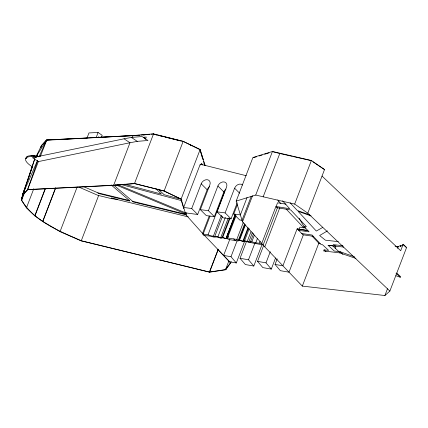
<?xml version="1.0" encoding="UTF-8"?>
<svg xmlns="http://www.w3.org/2000/svg" width="428" height="428" viewBox="0 0 428 428"><rect width="100%" height="100%" fill="white"/><g stroke="black" fill="none" stroke-linecap="round" stroke-linejoin="round"><path stroke-width="0.64" d="M231.184 261.61L230.708 262.851L225.765 269.731L209.57 272.165L81.234 240.857L60.027 231.655L42.704 221.383L34.78 215.824L26.429 207.896L21.4 200.074L22.47 195.024L34.78 158.777M217.558 249.289L230.451 262.776L225.535 269.619L209.426 272.037L81.234 240.761C59.84 231.222 34.106 221.431 21.651 200.149L23.428 193.269M41.125 147.264L41.521 145.386L46.673 139.929L87.077 138.126M24.064 192.552L21.673 198.785L25.006 188.63M27.922 179.744L34.791 158.804M37.696 160.768L27.617 189.572L22.47 195.024L32.849 165.743M21.673 198.785L23.465 193.756M32.282 166.76A18.361 6.008 21 0 1 33.887 156.766L34.417 156.001A18.008 5.89 21 0 0 30.955 155.851M34.502 156.584L34.031 156.188L37.092 156.177L37.209 155.867L38.643 156.493M25.546 187.015L22.47 195.024L37.407 160.693M40.574 147.858L41.521 145.386L36.316 156.172M41.58 145.622L46.802 139.988L134.221 135.58M21.4 200.074L24.257 192.627M21.651 200.149L24.733 192.108M38.36 161.591L32.426 157.654L124.05 138.811L131.348 137.425L142.059 136.548L147.992 140.486L137.281 141.358L129.984 142.749L38.36 161.591L27.617 189.572L113.688 185.201L134.504 183.505L164.117 190.958L181.108 199.09L185.843 214.674L202.551 233.404L230.708 262.851M40.312 156.504L46.802 139.988L43.287 143.819M26.429 207.896L33.785 188.732M34.78 215.824L45.224 188.625M34.978 215.83L45.416 188.636M42.704 221.383L55.565 187.876M42.864 221.362L55.677 187.983M87.066 137.88L88.965 132.937L98.055 132.477L102.174 135.312L101.463 137.169M60.027 231.655L77.174 186.983M96.172 137.661L98.055 132.477M81.234 240.857L98.617 195.559M113.688 185.201L129.984 142.749L124.05 138.811M132.054 137.356L132.744 135.564L153.556 133.862L183.173 141.32L200.16 149.452L203.284 159.74L203.439 161.399M46.695 140.207L132.83 135.623M145.343 139.507L146.29 137.035L143.348 137.27L145.574 138.747M134.504 183.505L153.556 133.862M153.62 134.178L183.152 141.406L199.86 149.629M164.117 190.958L183.173 141.32M181.108 199.09L200.16 149.452M246.293 175.731L200.261 164.191L183.649 207.462L191.712 208.516L197.661 214.471L207.157 189.748A5.254 4.002 -45 0 1 209.677 186.635M201.181 164.427L201.658 163.191L202.219 165.037M203.685 161.474L203.509 161.217L204.654 164.983M185.843 214.674L186.555 212.812M205.114 165.283L204.83 165.449L205.114 165.283L203.755 161.286M191.712 208.516L201.203 183.794A5.254 4.002 -45 0 1 207.302 179.723A5.254 4.002 -45 0 1 209.838 184.928L200.347 209.65L206.301 215.605L214.364 216.664L223.855 191.937A5.254 4.002 -45 0 1 226.005 189.09M214.364 216.664L208.409 210.71L217.9 185.982A5.254 4.002 -45 0 1 223.999 181.916A5.254 4.002 -45 0 1 226.535 187.116L217.044 211.844L222.999 217.799L231.061 218.858L237.23 202.786M202.551 233.404L209.222 216.033M203.166 234.046L210.041 216.145M208.029 234.828C212.074 236.828 216.654 235.78 220.671 237.791C222.929 236.604 224.973 239.129 227.225 238.631L227.541 237.952L236.807 239.439L238.375 240.172L242.853 241.178L244.607 240.691L248.786 241.959L251.803 241.841L255.751 242.879L261.743 243.436L275.98 206.344L277.387 207.922L263.15 245.014C257.067 243.687 250.985 242.949 245.078 241.178C242.82 242.366 240.777 239.841 238.524 240.338L238.214 241.018L228.948 239.53L227.375 238.797L222.897 237.791L221.142 238.278L217.028 237.005L213.946 237.128L210.004 236.09L204.006 235.534L202.599 233.956L208.029 234.828L224.422 192.124M213.315 236.379L221.42 215.263M214.829 236.272L222.421 216.488M231.061 218.858L225.107 212.903L234.598 188.176A5.254 4.002 -45 0 1 242.617 185.014M217.916 236.77L225.326 217.467M220.671 237.791L228.279 217.98M222.1 237.46L229.435 218.36M236.186 201.096L252.916 157.515L272.449 151.48L311.397 160.5L324.52 169.584L307.796 213.165L389.871 291.067L384.9 295.523L302.323 286.102L264.782 246.844L242.499 221.87L236.186 201.096L255.719 195.061L294.673 204.081L307.796 213.165M209.426 272.037L218.205 249.166M222.672 237.524L229.991 218.457M209.57 272.165L218.146 249.829M251.279 196.19L242.023 220.297L239.696 219.992L233.742 214.037L237.305 204.766M235.218 214.423L225.931 238.605L226.567 238.738M226.032 238.642L235.074 215.075M227.84 234.458L228.552 232.597M229.504 230.12L230.692 227.017M231.644 224.534L232.837 221.436M233.79 218.954L234.977 215.856M226.53 238.744L235.603 215.204M227.225 238.631L236.053 215.771M227.851 237.561L228.322 236.326M223.619 255.436L229.772 239.402M247.031 197.602L240.386 214.91L233.742 214.037M242.499 221.87L252.536 195.724M236.807 239.439L243.275 222.576M225.535 269.619L228.857 260.962M225.765 269.731L226.482 267.869M244.597 241.328L236.293 262.963L230.997 256.725L237.166 240.654M238.375 240.172L244.677 223.758M255.719 195.061L272.449 151.48M239.049 240.065L245.073 224.358M239.578 240.172L245.351 225.139M242.853 241.178L248.042 227.664M243.43 241.189L248.352 228.359M244.607 240.691L249.219 228.675M263.129 196.912L279.859 153.331M262.102 244.393L253.799 266.029L245.346 264.547L240.049 258.309L246.458 241.622M247.175 241.579L250.995 231.628M248.786 241.959L252.359 232.645M250.327 242.088L253.547 233.693M251.803 241.841L254.355 235.197M253.799 266.029L248.502 259.785L254.906 243.099M255.751 242.879L257.346 238.717M259.438 243.067L260.154 241.199M277.387 207.922L276.119 206.505L277.547 202.781L285.92 204.145M275.573 257.961L271.299 269.089L262.851 267.612L257.554 261.369L263.723 245.298M264.782 246.844L279.837 207.623M271.299 269.089L266.002 262.851L270.277 251.723M294.673 204.081L311.397 160.5M275.06 264.434L282.919 265.809L297.155 228.718L303.259 235.1L289.018 272.187L280.351 270.673L275.06 264.434L277.194 258.87M298.888 229.783L299.905 227.124L305.763 227.99M302.323 286.102L318.817 243.147M301.735 233.506L312.098 235.042L321.021 244.495L322.45 244.656L328.645 250.391L324.066 249.872L323.654 250.952L339.597 252.862L355.903 258.41M335.183 248.7L335.857 246.945L334.91 246.073M339.597 252.862L340.046 251.691L354.411 256.747M397.687 248.315L398.366 246.544L400.688 245.437L400.999 245.731L400.645 246.656L400.335 246.362L400.688 245.437M400.335 246.362L402.582 245.292L403.187 244.244L406.6 247.486L389.871 291.067M403.187 244.244L400.694 250.738L322.033 176.074M384.9 295.523L387.506 288.723M395.9 275.75L400.287 277.242L400.528 276.622L396.751 273.037M39.119 156.702L46.673 139.929L36.412 156.156M34.62 156.263L34.149 155.883L37.209 155.867M36.364 156.225L37.038 155.134M22.716 195.12L27.841 189.69L113.869 185.324L134.638 183.628L164.101 191.043L180.878 199.079L183.778 208.623M327.447 230.885L319.62 235.523L325.376 240.178L338.371 241.654M322.653 227.461L316.319 231.05L298.049 211.304L311.103 215.921M253.43 157.723L256.549 156.76M259.042 155.99L262.166 155.027M264.659 154.251L269.025 152.903M336.001 245.833L334.701 246.057L333.193 244.623L342.871 245.731M135.521 135.473L139.416 135.157M140.71 135.05L144.605 134.734M145.905 134.627L149.795 134.312M151.095 134.205L153.689 133.991M132.851 135.874L134.151 135.767M138.046 135.446L139.341 135.344M143.236 135.023L145.183 134.868M148.43 134.601L149.725 134.494M96.156 137.42L132.744 135.564M35.417 156.899L36.615 156.937M117.604 199.298L111.628 198.683L111.301 198.105L112.634 198.239M343.732 247.084L328.094 245.303L332.626 245.822L338.821 251.552M324.52 169.584L312.868 161.773M395.06 246.17L398.366 246.544M396.141 246.507L398.099 246.731M320.176 243.404L318.892 243.259L312.065 236.117M200.347 209.65L208.409 210.71M217.044 211.844L225.107 212.903M185.287 212.85L197.661 214.471M299.129 218.259L303.768 226.214L306.405 226.605L290.773 209.971L277.248 207.762M297.342 228.916L307.769 230.457M297.46 229.039L307.887 230.585M298.68 230.312L309.091 231.858L303.768 226.214M302.954 234.779L313.296 236.315M280.886 203.461L278.639 201.369L279.067 201.422L277.751 199.946M276.119 206.505L289.649 208.709L282.566 200.775M223.395 255.398L230.997 256.725M240.049 258.309L248.502 259.785M257.554 261.369L266.002 262.851M229.494 261.776L236.293 262.963M33.887 156.766L35.192 156.996M239.156 240.236L239.798 240.354M279.987 153.55L292.367 156.364M293.672 156.659L311.263 160.661M97.889 192.819L129.342 200.491L129.663 201.074L98.21 193.403L97.889 192.819L83.166 186.437M113.682 185.073L132.6 201.288L185.666 214.235M186.656 214.979L132.921 201.872L132.6 201.288M111.301 198.105L188.315 216.894M111.628 198.683L97.862 195.329L79.148 187.207M273.374 151.897L279.388 153.401M154.899 134.499L156.825 134.986M160.024 135.788L161.945 136.275M165.149 137.078L180.52 140.946M124.291 184.184L161.479 194.087L155.755 188.657M120.364 184.318L181.916 200.711M203.284 159.74L200.127 150.084M309.824 214.926L297.305 210.496L290.114 202.77M34.058 156.049L35.535 156.589M36.401 157.258L33.94 156.359L34.149 155.883L35.101 156.295M117.534 184.58L185.388 212.791M115.507 184.736L185.763 213.941M37.092 156.177L38.531 156.803M36.594 156.177L38.038 156.809M34.031 156.188L35.941 157.023M190.273 145.039L191.471 145.611M131.348 137.425L137.281 141.358M98.349 136.821L99.387 137.532M111.141 184.896L129.342 200.491M328.142 245.346L334.289 251.038L340.046 251.691L342.882 254.382M402.941 244.367L406.081 247.347M402.582 245.292L402.892 245.586M396.039 273.208L400.287 277.242M324.066 249.872L325.954 251.664M233.656 238.936L235.368 240.557M158.296 189.181L164.111 194.703L178.995 198.752L178.332 197.602M234.598 188.176L239.637 193.215M217.9 185.982L223.855 191.937M201.203 183.794L207.157 189.748M286.198 209.067L303.907 227.98M200.058 150.265L200.636 152.175M201.021 153.449L202.76 159.173M204.012 163.282L204.584 165.171M200.261 164.191L200.534 165.085M26.215 158.713A18.008 5.89 21 0 1 27.676 156.546M25.883 158.606A18.361 6.008 21 0 1 34.245 155.835"/></g></svg>
